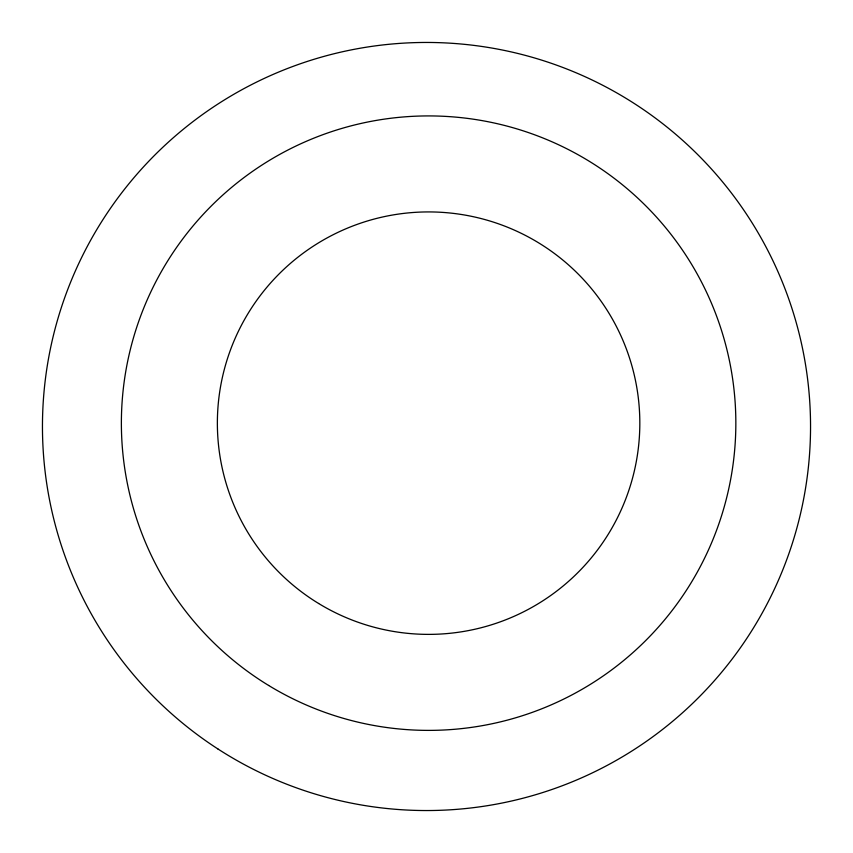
<?xml version="1.0" encoding="UTF-8"?>
<svg xmlns="http://www.w3.org/2000/svg" width="853" height="853" viewBox="0 0 853 853"><rect width="100%" height="100%" fill="white"/><g stroke="black" fill="none" stroke-linecap="round" stroke-linejoin="round"><path stroke-width="1.28" d="M217.856 748.923A384.042 384.042 0 0 0 810.051 445.98A384.042 384.042 0 0 0 251.592 84.596A384.042 384.042 0 0 0 217.856 748.923M268.642 685.46A307.24 307.24 0 0 0 735.755 430.53A307.24 307.24 0 0 0 281.426 153.465A307.24 307.24 0 0 0 268.642 685.46M318.617 603.487A211.224 211.224 0 0 0 639.761 428.227A211.224 211.224 0 0 0 327.403 237.742A211.224 211.224 0 0 0 318.617 603.487"/></g></svg>
